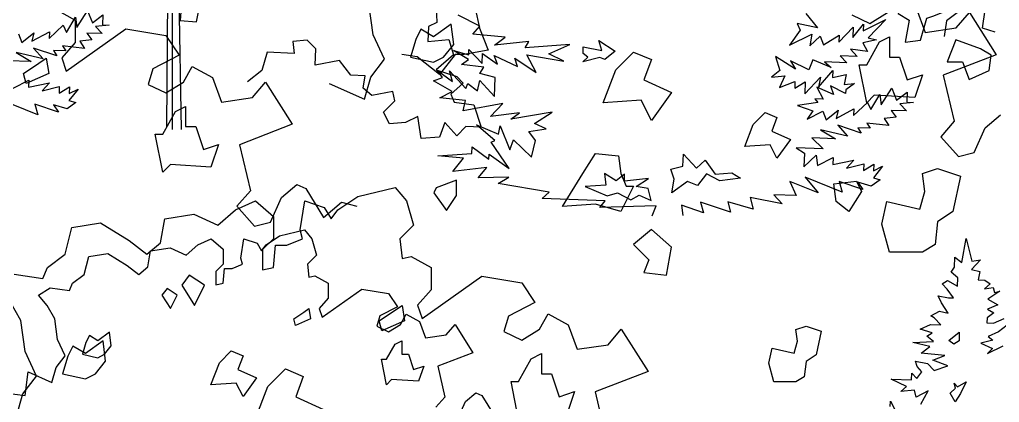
# Model space of a CAD drawing. Header units: inches. Extents: x 11.9 to 85.3, y 21.1 to 37.4.
# Drawn here: x 58.622 to 59.309, y 23.012 to 23.281 of the extents above; entities that cross this region are included whole.
import ezdxf

# ---------------------------------------------------------------- set-up
doc = ezdxf.new("R2010")
doc.units = ezdxf.units.IN
doc.header["$MEASUREMENT"] = 0
doc.layers.add('CAY', color=94, linetype='Continuous')
doc.layers.add('CAY-3', color=61, linetype='Continuous')

# ---------------------------------------------------------------- blocks, each defined once
blk = doc.blocks.new('A$C76451831')
at = {"layer": 'CAY'}
for p, q in [((3244, 1530.4), (3237.5, 1578.7)), ((2747.4, 1570.3), (2778.6, 1553.2)), ((4019.9, 1548.1), (4047.6, 1565.2)), ((4092.4, 1572.3), (4106.6, 1533.9)), ((4154.9, 1541), (4175.6, 1565.2)), ((4175.6, 1565.2), (4217.4, 1499.1)), ((2778.6, 1553.2), (2778.6, 1518.4)), ((3992.2, 1561.6), (4019.9, 1548.1)), ((2764.5, 1473.6), (2857.6, 1539.7)), ((2857.6, 1539.7), (2920.1, 1529)), ((4106.6, 1533.9), (4154.9, 1541)), ((2778.6, 1518.4), (2757.4, 1494.2)), ((2920.1, 1529), (2940.8, 1498.4)), ((3261.7, 1492), (3244, 1530.4)), ((2757.4, 1494.2), (2764.5, 1473.6)), ((2940.8, 1498.4), (2899.5, 1477.1)), ((3240.4, 1464.3), (3261.7, 1492)), ((4217.4, 1499.1), (4134.9, 1467.3)), ((2899.5, 1477.1), (2892.4, 1452.9)), ((2947.9, 1456.5), (2961.4, 1480.7)), ((2961.4, 1480.7), (2992.7, 1463.6)), ((2920.1, 1439.4), (2947.9, 1456.5)), ((2992.7, 1463.6), (3006.8, 1425.2)), ((3055.2, 1432.3), (3075.8, 1456.5)), ((3075.8, 1456.5), (3117.7, 1390.4)), ((3230.4, 1429.5), (3240.4, 1464.3)), ((4134.9, 1467.3), (4152, 1395.3)), ((2892.4, 1452.9), (2920.1, 1439.4)), ((3175, 1454.3), (3230.4, 1429.5)), ((3006.8, 1425.2), (3055.2, 1432.3)), ((4152, 1395.3), (4130.8, 1371.1)), ((4200.3, 1384.7), (4224.5, 1405.3)), ((3117.7, 1390.4), (3035.1, 1358.6)), ((4183.2, 1346.3), (4200.3, 1384.7)), ((4130.8, 1371.1), (4158.5, 1339.9)), ((3035.1, 1358.6), (3052.2, 1286.6)), ((4158.5, 1339.9), (4183.2, 1346.3)), ((3052.2, 1286.6), (3031, 1262.4)), ((4647.3, 135.4), (4647.3, 419.7)), ((4638.3, 140.1), (4640.6, 408.3)), ((4661.5, 135.4), (4656.8, 405.9)), ((5120.1, 324.9), (5127.1, 293.6)), ((5127.7, 296.8), (5093.9, 313.9)), ((5636.8, 316.2), (5655.1, 294.3)), ((5726.5, 289.5), (5762, 306.9)), ((5762, 306.9), (5734.3, 278.4)), ((5116.8, 284), (5127.7, 296.8)), ((5127.1, 293.6), (5140.7, 259.4)), ((5623.2, 300.8), (5628.2, 290.2)), ((5655.1, 294.3), (5623.2, 300.8)), ((5688.7, 271.8), (5710.9, 295)), ((5710.3, 279.2), (5726.9, 299.9)), ((5710.9, 295), (5710.3, 279.2)), ((5726.9, 299.9), (5726.5, 289.5)), ((5167, 279.6), (5116.8, 284)), ((5150.7, 267), (5167, 279.6)), ((5628.2, 290.2), (5611.5, 266.8)), ((5611.5, 266.8), (5646.6, 284.1)), ((5646.6, 284.1), (5643.2, 265.7)), ((5643.2, 265.7), (5659.6, 281)), ((5659.6, 281), (5664.6, 267.6)), ((5664.6, 267.6), (5689.1, 282.7)), ((5689.1, 282.7), (5688.7, 271.8)), ((5734.3, 278.4), (5747.3, 275.2)), ((5204.4, 272.8), (5150.7, 267)), ((5198.6, 262.6), (5204.4, 272.8)), ((5268.1, 267.9), (5198.6, 262.6)), ((5235.4, 253.2), (5268.1, 267.9)), ((5733.6, 257.1), (5706.9, 260.7)), ((5706.9, 260.7), (5717.4, 249.5)), ((5747.3, 275.2), (5725.9, 270.5)), ((5725.9, 270.5), (5733.6, 257.1)), ((5029.8, 248.8), (5005.7, 252.3)), ((5064.6, 221), (5029.8, 248.8)), ((5088.8, 252.3), (5064.6, 221)), ((5110, 244.4), (5086.5, 258.4)), ((5086.5, 258.4), (5110.3, 252.1)), ((5103, 252.3), (5088.8, 252.3)), ((5140.7, 259.4), (5103, 252.3)), ((5110.3, 252.1), (5110.6, 260.2)), ((5110.6, 260.2), (5131.1, 238.2)), ((5131.1, 238.2), (5131.7, 254.1)), ((5131.7, 254.1), (5155.1, 237.4)), ((5155.1, 237.4), (5150.1, 250.7)), ((5150.1, 250.7), (5186.7, 233.6)), ((5186.7, 233.6), (5182.2, 246.9)), ((5182.2, 246.9), (5215.8, 224.4)), ((5200.9, 251.6), (5259, 241.9)), ((5215.8, 224.4), (5200.9, 251.6)), ((5259, 241.9), (5235.4, 253.2)), ((5620.7, 229.3), (5589.6, 249)), ((5589.6, 249), (5596.6, 227.4)), ((5717.4, 249.5), (5690.7, 250.4)), ((5690.7, 250.4), (5700.8, 239.6)), ((5098.9, 236.6), (5110, 244.4)), ((5133.6, 232.7), (5098.9, 236.6)), ((5127.8, 222.5), (5133.6, 232.7)), ((5641.9, 228.5), (5613, 242.7)), ((5613, 242.7), (5620.7, 229.3)), ((5647.9, 244.2), (5641.9, 228.5)), ((5676.5, 232.3), (5647.9, 244.2)), ((5700.8, 239.6), (5666.4, 240.8)), ((5666.4, 240.8), (5676.5, 232.3)), ((5055.4, 211.4), (5069.2, 216.4)), ((5069.2, 216.4), (5061.4, 227.5)), ((5061.4, 227.5), (5084.8, 210.4)), ((5080, 226.9), (5105.7, 199.2)), ((5084.8, 210.4), (5080, 226.9)), ((5151.6, 216.2), (5127.8, 222.5)), ((5150.6, 186.8), (5151.6, 216.2)), ((5596.6, 227.4), (5583.1, 217)), ((5583.1, 217), (5604.4, 219)), ((5604.4, 219), (5595.6, 200.7)), ((5635.2, 191.1), (5660.1, 217)), ((5656.8, 201.3), (5679, 227.2)), ((5660.1, 217), (5656.8, 201.3)), ((5679, 227.2), (5678.7, 216.4)), ((5678.7, 216.4), (5700.1, 221.1)), ((5700.1, 221.1), (5696.9, 205.3)), ((5084.3, 194.5), (5055.4, 211.4)), ((5105.7, 199.2), (5108.7, 206.8)), ((5108.7, 206.8), (5124.2, 195.8)), ((5124.2, 195.8), (5127.5, 211.6)), ((5127.5, 211.6), (5150.6, 186.8)), ((5595.6, 200.7), (5620, 210.3)), ((5620, 210.3), (5619.6, 199.9)), ((5619.6, 199.9), (5635.8, 209.7)), ((5635.8, 209.7), (5635.2, 191.1)), ((5654.1, 201.4), (5664.3, 182.4)), ((5680.4, 189.6), (5654.1, 201.4)), ((5699.1, 191.6), (5675.5, 203.3)), ((5675.5, 203.3), (5680.4, 189.6)), ((5696.9, 205.3), (5713.2, 207)), ((5713.2, 207), (5699.3, 197.1)), ((5754.7, 173.8), (5771.4, 200)), ((5771.4, 200), (5778.9, 181.1)), ((5065.3, 184.8), (5084.3, 194.5)), ((5105.1, 180.6), (5065.3, 184.8)), ((5699.3, 197.1), (5699.1, 191.6)), ((5738.5, 166.2), (5752.5, 189.8)), ((5752.5, 189.8), (5754.7, 173.8)), ((5778.9, 181.1), (5795.2, 193.7)), ((5795.2, 193.7), (5794.7, 177.9)), ((5101.8, 164.4), (5105.1, 180.6)), ((5163.4, 175.9), (5101.8, 164.4)), ((5144.1, 155.3), (5163.4, 175.9)), ((5656, 177.3), (5624.1, 172.9)), ((5624.1, 172.9), (5647.8, 164.4)), ((5651.2, 182.9), (5656, 177.3)), ((5664.3, 182.4), (5651.2, 182.9)), ((5711.5, 156.8), (5733.5, 177.3)), ((5733.5, 177.3), (5738.5, 166.2)), ((5805.1, 177.5), (5783.7, 175.5)), ((5783.7, 175.5), (5794.2, 164.3)), ((5794.7, 177.9), (5805.1, 177.5)), ((5189.6, 161.4), (5144.1, 155.3)), ((5240.4, 162.3), (5176.1, 151.4)), ((5176.1, 151.4), (5189.6, 161.4)), ((5213, 144.7), (5240.4, 162.3)), ((5647.8, 164.4), (5639.2, 151.1)), ((5639.2, 151.1), (5663.7, 163.9)), ((5663.7, 163.9), (5668.6, 150.1)), ((5668.6, 150.1), (5687.7, 165.3)), ((5684.6, 152.2), (5711.8, 167.2)), ((5687.7, 165.3), (5684.6, 152.2)), ((5711.8, 167.2), (5711.5, 156.8)), ((5778, 154.4), (5759.3, 152.4)), ((5794.2, 164.3), (5770.2, 165.1)), ((5770.2, 165.1), (5778, 154.4)), ((5150.9, 117.8), (5122.3, 142.4)), ((5122.3, 142.4), (5156.7, 128.1)), ((5156.7, 128.1), (5159.4, 141.1)), ((5159.4, 141.1), (5174.4, 103.4)), ((5231.3, 136.3), (5213, 144.7)), ((5723.7, 129.6), (5686.9, 141.7)), ((5686.9, 141.7), (5702.2, 124.9)), ((5737.5, 137.3), (5718.5, 137.9)), ((5718.5, 137.9), (5723.7, 129.6)), ((5766.7, 141.2), (5732.4, 145.1)), ((5732.4, 145.1), (5737.5, 137.3)), ((5759.3, 152.4), (5766.7, 141.2)), ((5204.4, 131.8), (5231.3, 136.3)), ((5214.8, 117.9), (5204.4, 131.8)), ((5702.2, 124.9), (5659.9, 134.5)), ((5659.9, 134.5), (5683.5, 120.6)), ((5115.3, 97.8), (5115.7, 108.2)), ((5115.7, 108.2), (5141.7, 88.7)), ((5145.4, 115.3), (5150.9, 117.8)), ((5173.4, 74.4), (5145.4, 115.3)), ((5174.4, 103.4), (5180, 119.1)), ((5180, 119.1), (5208.5, 91.8)), ((5208.5, 91.8), (5214.8, 117.9)), ((5646.4, 121.9), (5664.3, 104.9)), ((5683.5, 120.6), (5646.4, 121.9)), ((5062.2, 94.2), (5115.3, 97.8)), ((5101.9, 90.1), (5062.2, 94.2)), ((5141.7, 88.7), (5142, 96.8)), ((5142, 96.8), (5173.4, 74.4)), ((5621.8, 106.4), (5634.7, 98.2)), ((5664.3, 104.9), (5621.8, 106.4)), ((5634.7, 98.2), (5633.9, 77)), ((5633.9, 77), (5653.1, 94.9)), ((5653.1, 94.9), (5655.3, 78.9)), ((5085.3, 69.4), (5101.9, 90.1)), ((5655.3, 78.9), (5679.7, 91.2)), ((5679.7, 91.2), (5679.3, 80.4)), ((5679.3, 80.4), (5711.8, 87.4)), ((5711.8, 87.4), (5700.4, 74.6)), ((5700.4, 74.6), (5727.4, 81.4)), ((5727.4, 81.4), (5727.1, 71)), ((5727.1, 71), (5743.3, 80.8)), ((5756.7, 77.6), (5742.5, 59.6)), ((5743.3, 80.8), (5742.9, 70.4)), ((5742.9, 70.4), (5756.7, 77.6)), ((5138.6, 75.7), (5085.3, 69.4)), ((5124.9, 59.8), (5138.6, 75.7)), ((5172.9, 60.9), (5124.9, 59.8)), ((5156.3, 51), (5172.9, 60.9)), ((5236, 37.4), (5156.3, 51)), ((5656.5, 36.3), (5611.8, 53.7)), ((5611.8, 53.7), (5621.9, 32)), ((5693.7, 37.2), (5636.1, 60.6)), ((5636.1, 60.6), (5656.5, 36.3)), ((5726, 41.5), (5689.3, 53.7)), ((5689.3, 53.7), (5693.7, 37.2)), ((5739.3, 46.5), (5718.3, 52.7)), ((5718.3, 52.7), (5726, 41.5)), ((5753.3, 56.5), (5739.3, 46.5)), ((5742.5, 59.6), (5753.3, 56.5)), ((5224.8, 27.3), (5236, 37.4)), ((5621.9, 32), (5587.1, 33.3)), ((5587.1, 33.3), (5600.2, 19.2)), ((5323.5, 23.9), (5224.8, 27.3)), ((5314.9, 13.3), (5323.5, 23.9)), ((5402.9, 15.7), (5314.9, 13.3)), ((5396.9, 0), (5402.9, 15.7)), ((5476.9, 4.9), (5442.9, 17)), ((5442.9, 17), (5445, 1)), ((5472.5, 21.4), (5476.9, 4.9)), ((5519.5, 6.1), (5472.5, 21.4)), ((5515.1, 22.2), (5519.5, 6.1)), ((5554.6, 10.4), (5515.1, 22.2)), ((5600.2, 19.2), (5549.8, 29.1)), ((5549.8, 29.1), (5554.6, 10.4))]:
    blk.add_line(p, q, dxfattribs=at)
for points in [[(4216, 1534.3), (4196, 1540.6), (4200.2, 1569.1)], [(4052.1, 949.4), (4052.4, 957.5), (4062.1, 938.6)], [(4099.8, 953.1), (4111.4, 974), (4092.5, 963.8), (4090.1, 974.8), (4068.8, 972.8), (4077.2, 980.7), (4053.6, 991.9), (4085.3, 990.8), (4085.6, 1001.7), (4093.5, 993.3), (4101.6, 1003.4), (4094.2, 1011.8), (4091.7, 1020.1), (4110.2, 1016.7), (4120.7, 1005.5), (4142.2, 1012.9), (4118.5, 1021.8), (4137.3, 1028.9), (4100.3, 1032.9), (4113.8, 1043.3), (4087.3, 1049.2), (4119.5, 1050.8), (4109, 1059.4), (4117.3, 1064.5), (4098.9, 1070.1), (4115, 1077.7), (4130.9, 1077.2), (4120.8, 1088), (4115.5, 1090.9), (4128.9, 1098.6), (4142.4, 1095.4), (4132.1, 1111.6), (4127, 1122.6), (4143.2, 1119.4), (4150.9, 1119.1), (4141, 1132.6), (4133.1, 1141), (4141.4, 1146.2), (4157, 1137.5), (4157.5, 1150.6), (4147.3, 1159.1), (4152.6, 1167.1), (4153.1, 1182.9), (4163.7, 1174.4), (4170.5, 1211.8), (4179.7, 1176.6), (4192.9, 1178.8), (4179.2, 1163.4), (4192.2, 1160.3), (4189.5, 1147.2), (4199.9, 1146.8), (4207.9, 1141.1), (4199.4, 1133.3), (4212.7, 1135.5), (4215.1, 1127.3), (4223.3, 1129.7), (4204.3, 1117.2), (4219.9, 1108.5), (4203.8, 1101.4), (4214, 1095.6), (4203.3, 1087.8), (4203, 1080.1), (4213.4, 1079.7), (4230, 1086.9)], [(4234.6, 1076.3), (4221.1, 1065.9), (4205, 1058.7), (4212.5, 1053), (4193.8, 1048.2), (4212, 1039.9), (4204.1, 1032), (4228.5, 1044.3)], [(4406.8, 284.6), (4411.8, 270.9), (4430.9, 286.1), (4427.7, 273), (4455, 287.9), (4454.6, 277.5), (4476.6, 298.1), (4481.7, 287), (4495.6, 310.5), (4497.8, 294.6), (4514.6, 320.8), (4522.1, 301.9), (4538.4, 314.5), (4537.8, 298.6), (4548.2, 298.3), (4526.8, 296.3), (4537.3, 285.1), (4513.3, 285.9), (4521.1, 275.2), (4502.5, 273.1), (4509.8, 262), (4475.5, 265.9), (4480.6, 258), (4461.6, 258.7), (4466.8, 250.4), (4430.1, 262.5), (4445.3, 245.7), (4403.1, 255.3), (4426.6, 241.3), (4389.5, 242.6)], [(4398.4, 199.7), (4422.9, 212), (4422.5, 201.1), (4454.9, 208.2), (4443.6, 195.4), (4470.5, 202.2), (4470.2, 191.8), (4486.4, 201.6), (4486, 191.2), (4499.9, 198.4), (4485.6, 180.3), (4496.4, 177.2), (4482.5, 167.3), (4461.4, 173.5), (4469.1, 162.3), (4432.4, 174.5), (4436.8, 158), (4379.2, 181.3)]]:
    blk.add_lwpolyline(points, dxfattribs=at)
for points in [[(3369.9, 1515.3), (3365.9, 1547), (3338.2, 1527.2), (3318.4, 1539), (3310.5, 1523.2), (3302.6, 1495.5), (3338.2, 1487.6), (3354, 1495.5)], [(4035, 1519.2), (4050.8, 1527.2), (4050.8, 1495.5), (4066.6, 1495.5), (4078.5, 1459.8), (4102.3, 1467.8), (4090.4, 1432.1), (4027.1, 1436.1), (4015.2, 1424.2), (4003.3, 1483.6), (4015.2, 1483.6)], [(3623.3, 1475.7), (3651, 1503.4), (3678.7, 1491.5), (3666.8, 1459.8), (3710.3, 1440), (3678.7, 1396.5), (3662.8, 1428.1), (3603.5, 1424.2)], [(2721.4, 1485.8), (2733.3, 1493.7), (2737.3, 1469.9), (2701.6, 1454.1), (2697.7, 1469.9)], [(2935.2, 1410.5), (2951, 1418.5), (2951, 1386.8), (2966.9, 1386.8), (2978.8, 1351.1), (3002.5, 1359.1), (2990.6, 1323.4), (2927.3, 1327.4), (2915.4, 1315.5), (2903.5, 1374.9), (2915.4, 1374.9)], [(3837.8, 1390.3), (3856.3, 1408.8), (3874.8, 1400.9), (3866.9, 1379.8), (3895.9, 1366.6), (3874.8, 1337.5), (3864.2, 1358.6), (3824.6, 1356)], [(3571.8, 1313.3), (3591.6, 1345), (3627.2, 1341), (3631.2, 1313.3), (3639.1, 1293.5), (3651, 1293.5), (3631.2, 1253.9), (3591.6, 1265.8), (3540.1, 1261.8)], [(4038.9, 1234.1), (4046.9, 1269.7), (4098.3, 1257.8), (4106.2, 1285.6), (4102.3, 1313.3), (4126, 1321.2), (4161.7, 1309.3), (4149.8, 1253.9), (4126, 1238), (4122.1, 1202.4), (4102.3, 1190.5), (4050.8, 1190.5)], [(3342.6, 1291.2), (3338.7, 1283.3), (3358.5, 1255.6), (3374.3, 1279.3), (3374.3, 1303.1)], [(3967.7, 1269.7), (3963.7, 1297.4), (3999.3, 1301.4), (4007.3, 1285.6), (3987.5, 1253.9)], [(3702.4, 1154.9), (3710.3, 1198.4), (3678.7, 1226.2), (3651, 1202.4), (3674.7, 1178.6), (3666.8, 1158.8)], [(3862.3, 1017), (3867.6, 1040.8), (3901.9, 1032.9), (3907.2, 1051.4), (3904.5, 1069.8), (3920.4, 1075.1), (3944.1, 1067.2), (3936.2, 1030.2), (3920.4, 1019.7), (3917.7, 995.9), (3904.5, 988), (3870.2, 988)], [(4143.6, 1052.7), (4159.9, 1065.3), (4159.5, 1052.2), (4151.1, 1047)], [(4145.7, 970.1), (4154.1, 978), (4151.7, 985.8), (4156.9, 980.2), (4170.4, 987.9), (4162, 969.6), (4153.4, 956.7)], [(5288.9, 254), (5289.3, 264.4), (5318.1, 258.4), (5313.6, 274.5), (5339.3, 257.7), (5323, 244.7), (5315, 247.7), (5288.4, 240.9), (5296.4, 248.3)], [(5431.1, 57.3), (5426.2, 73.3), (5445, 78.1), (5445.6, 96.7), (5466.2, 74.6), (5479.7, 87.3), (5495.3, 65.5), (5521.6, 67.3), (5535, 59.1), (5502.6, 54.8), (5481.7, 65.9), (5467.9, 47.8), (5452.3, 53.8), (5427.7, 36.1)], [(5395.1, 24.1), (5390.7, 42.8), (5371.8, 46.2), (5391.3, 58.7), (5353.5, 54.6), (5353.9, 65.4), (5340.4, 55), (5322.2, 66.5), (5324.3, 47.9), (5292.1, 46.3), (5326.4, 31.5), (5342.5, 36.4), (5363.4, 25.2), (5376.8, 32.4)]]:
    blk.add_lwpolyline(points, close=True, dxfattribs=at)
at = {"layer": 'CAY-3'}
for p, q in [((3100.6, 1276), (3124.7, 1296.6)), ((3124.7, 1296.6), (3138.9, 1290.1)), ((3138.9, 1290.1), (3166.6, 1244.7)), ((3220.2, 1277.6), (3278.5, 1291.8)), ((3278.5, 1291.8), (3296.2, 1270.6)), ((3083.5, 1237.6), (3100.6, 1276)), ((3188.9, 1257), (3220.2, 1277.6)), ((3001.4, 1232.8), (3029.1, 1257)), ((3029.1, 1257), (3060.4, 1270.6)), ((3031, 1262.4), (3058.7, 1231.2)), ((3060.4, 1270.6), (3088.1, 1246.4)), ((3130, 1225.7), (3137, 1270.6)), ((3137, 1270.6), (3167.7, 1260.5)), ((3166.6, 1244.7), (3194.3, 1268.9)), ((3167.7, 1260.5), (3178.3, 1242.8)), ((3178.3, 1242.8), (3188.9, 1257)), ((3194.3, 1268.9), (3218.5, 1262.4)), ((3296.2, 1270.6), (3306.9, 1232.8)), ((2911.8, 1205.1), (2918.3, 1242.8)), ((2918.3, 1242.8), (2963.7, 1249.9)), ((2963.7, 1249.9), (3001.4, 1232.8)), ((3088.1, 1246.4), (3088.1, 1211.6)), ((2762.6, 1187.4), (2773.2, 1229.3)), ((2773.2, 1229.3), (2818.1, 1236.4)), ((2818.1, 1236.4), (2862.9, 1208.6)), ((3058.7, 1231.2), (3083.5, 1237.6)), ((3133.5, 1211.6), (3130, 1225.7)), ((3306.9, 1232.8), (3285.6, 1211.6)), ((3088.1, 1211.6), (3071, 1194.5)), ((3109.3, 1201.6), (3133.5, 1211.6)), ((3285.6, 1211.6), (3289.2, 1180.9)), ((2862.9, 1208.6), (2890.6, 1187.4)), ((2890.6, 1187.4), (2911.8, 1205.1)), ((3071, 1194.5), (3071, 1163.2)), ((3088.1, 1166.8), (3091.6, 1201.6)), ((3091.6, 1201.6), (3109.3, 1201.6)), ((2734.9, 1166.8), (2762.6, 1187.4)), ((3289.2, 1180.9), (3303.3, 1183.9)), ((3303.3, 1183.9), (3334.6, 1166.8)), ((2727.8, 1149.6), (2734.9, 1166.8)), ((3071, 1163.2), (3088.1, 1166.8)), ((3334.6, 1166.8), (3334.6, 1131.9)), ((2683, 1156.1), (2727.8, 1149.6)), ((3320.4, 1087.1), (3413.6, 1153.2)), ((3413.6, 1153.2), (3476.1, 1142.6)), ((3476.1, 1142.6), (3496.7, 1111.9)), ((3334.6, 1131.9), (3313.3, 1107.8)), ((2693.6, 1083.6), (2676, 1114.8)), ((3313.3, 1107.8), (3320.4, 1087.1)), ((3496.7, 1111.9), (3455.4, 1090.7)), ((3455.4, 1090.7), (3448.4, 1066.5)), ((3503.8, 1070), (3517.3, 1094.2)), ((3517.3, 1094.2), (3548.6, 1077.1)), ((2700.1, 1035.2), (2693.6, 1083.6)), ((3548.6, 1077.1), (3562.7, 1038.8)), ((3448.4, 1066.5), (3476.1, 1052.9)), ((3476.1, 1052.9), (3503.8, 1070)), ((3611.1, 1045.8), (3631.7, 1070)), ((3631.7, 1070), (3673.6, 1003.9)), ((3562.7, 1038.8), (3611.1, 1045.8)), ((2717.8, 996.9), (2700.1, 1035.2)), ((2696.6, 969.1), (2717.8, 996.9)), ((3673.6, 1003.9), (3591, 972.1)), ((2686.6, 934.3), (2696.6, 969.1)), ((3591, 972.1), (3608.1, 900.1)), ((45.4, 414.1), (3.5, 382.8)), ((3.5, 382.8), (0, 358.6))]:
    blk.add_line(p, q, dxfattribs=at)
for points in [[(6101.7, 970.9), (6134, 966.6), (6138.7, 1003.6), (6175.6, 987), (6182.3, 1010.2), (6196.5, 1028.7), (6184.7, 1054.3), (6180.3, 1086.5), (6168.5, 1107.4), (6154.8, 1123.5), (6173.3, 1134.9), (6203.1, 1130.6), (6207.9, 1142), (6226.3, 1155.7), (6233.4, 1183.7), (6263.3, 1188.4), (6293.2, 1169.9), (6311.6, 1155.7), (6325.8, 1167.5), (6330.1, 1192.7), (6360.4, 1197.4), (6385.5, 1186), (6404, 1202.1), (6424.8, 1211.2), (6443.3, 1195.1), (6443.3, 1171.9), (6431.9, 1160.5), (6431.9, 1139.6), (6443.3, 1142), (6445.7, 1165.2), (6457.5, 1165.2), (6473.6, 1171.9), (6471.2, 1181.3), (6475.9, 1211.2), (6496.4, 1204.5), (6503.5, 1192.7), (6510.5, 1202.1), (6531.4, 1215.9), (6570.3, 1225.3), (6582.1, 1211.2), (6589.1, 1186), (6575, 1171.9), (6577.4, 1151.4), (6586.8, 1153.4), (6607.6, 1142), (6607.6, 1118.8), (6593.5, 1102.7), (6598.2, 1088.9), (6660.3, 1132.9), (6702, 1125.9), (6715.7, 1105.4), (6688.2, 1091.2), (6683.5, 1075.1), (6702, 1066.1), (6720.4, 1077.5), (6729.5, 1093.6), (6750.3, 1082.2), (6759.7, 1056.6), (6792, 1061.4), (6805.7, 1077.5), (6833.6, 1033.4), (6778.6, 1012.2), (6790, 964.2), (6775.9, 948.1)], [(6810.8, 931.6), (6822.2, 957.2), (6838.4, 970.9), (6847.8, 966.6), (6866.3, 936.3)], [(4660.4, 319.2), (4659.4, 305.5), (4684.7, 303.3), (4687.9, 319.2)], [(5059.1, 327.6), (5060.2, 302.3), (5047.5, 296), (5046.4, 272.8), (5079.1, 275.9), (5086.5, 251.7), (5059.1, 228.5), (5091.8, 217.9), (5101.3, 207.4), (5082.3, 190.5), (5087.6, 177.8), (5118.2, 173.6), (5129.8, 138.8), (5105.5, 139.9), (5091.8, 125.1), (5072.8, 146.2), (5064.4, 123), (5035.9, 120.9), (5030.6, 155.7), (5011.6, 146.2), (4986.3, 144.1), (4976.8, 162), (4994.8, 179.9), (4991.6, 194.7), (4958.9, 188.4), (4945.2, 200), (4948.4, 219), (4926.2, 220), (4908.3, 243.2), (4870.3, 235.8), (4871.4, 261.2), (4857.7, 274.9), (4835.5, 272.8), (4837.6, 253.8), (4795.4, 255.9), (4787, 227.4), (4764.8, 209.5)]]:
    blk.add_lwpolyline(points, dxfattribs=at)
for points in [[(2980.4, 1138.9), (2956.7, 1154.8), (2944.8, 1138.9), (2964.6, 1107.2)], [(6371.5, 1123.4), (6355.7, 1134), (6347.8, 1123.4), (6361, 1102.3)], [(3277.4, 1099.3), (3289.2, 1107.2), (3293.2, 1083.5), (3257.6, 1067.6), (3253.6, 1083.5)], [(6569.5, 1097), (6577.4, 1102.3), (6580, 1086.5), (6556.3, 1075.9), (6553.6, 1086.5)], [(6268.6, 1044.2), (6266, 1065.3), (6247.5, 1052.1), (6234.3, 1060.1), (6229, 1049.5), (6223.7, 1031), (6247.5, 1025.7), (6258, 1031)], [(2826, 1020.1), (2822.1, 1051.8), (2794.4, 1032), (2774.6, 1043.9), (2766.7, 1028), (2758.7, 1000.3), (2794.4, 992.4), (2810.2, 1000.3)], [(6712, 1046.9), (6722.6, 1052.1), (6722.6, 1031), (6733.1, 1031), (6741, 1007.2), (6756.9, 1012.5), (6748.9, 988.8), (6706.7, 991.4), (6698.8, 983.5), (6690.9, 1023.1), (6698.8, 1023.1)], [(3491.1, 1024.1), (3507, 1032), (3507, 1000.3), (3522.8, 1000.3), (3534.7, 964.7), (3558.4, 972.6), (3546.6, 936.9), (3483.2, 940.9), (3471.3, 929), (3459.5, 988.4), (3471.3, 988.4)], [(6437.5, 1017.8), (6456, 1036.3), (6474.5, 1028.4), (6466.5, 1007.2), (6495.6, 994), (6474.5, 965), (6463.9, 986.1), (6424.3, 983.5)], [(3079.4, 980.5), (3107.1, 1008.2), (3134.8, 996.3), (3123, 964.7), (3166.5, 944.9), (3134.8, 901.3), (3119, 933), (3059.6, 929)], [(56.6, 339.4), (18.3, 353.5), (4.7, 318.7), (28.9, 318.7), (38.9, 291), (70.2, 305.2), (73.7, 329.4)], [(5847.5, 340.7), (5819.8, 347.7), (5781.5, 337.1), (5781.5, 316.5), (5798.6, 305.9), (5792.1, 271.6), (5816.3, 274.6), (5826.3, 309.4), (5836.9, 312.9), (5871.7, 327.1)]]:
    blk.add_lwpolyline(points, close=True, dxfattribs=at)

msp = doc.modelspace()

# ---------------------------------------------------------------- block references
at = {"layer": 'CAY', "xscale": 0.0004489089019145984, "yscale": 0.0004489089019145984, "zscale": 0.0004489089019145984}
for p in [(56.64307, 23.14297), (59.27057, 23.10798), (55.87234, 22.58311), (57.4138, 22.58311)]:
    msp.add_blockref('A$C76451831', p, dxfattribs=at)

doc.saveas('drawing.dxf')
